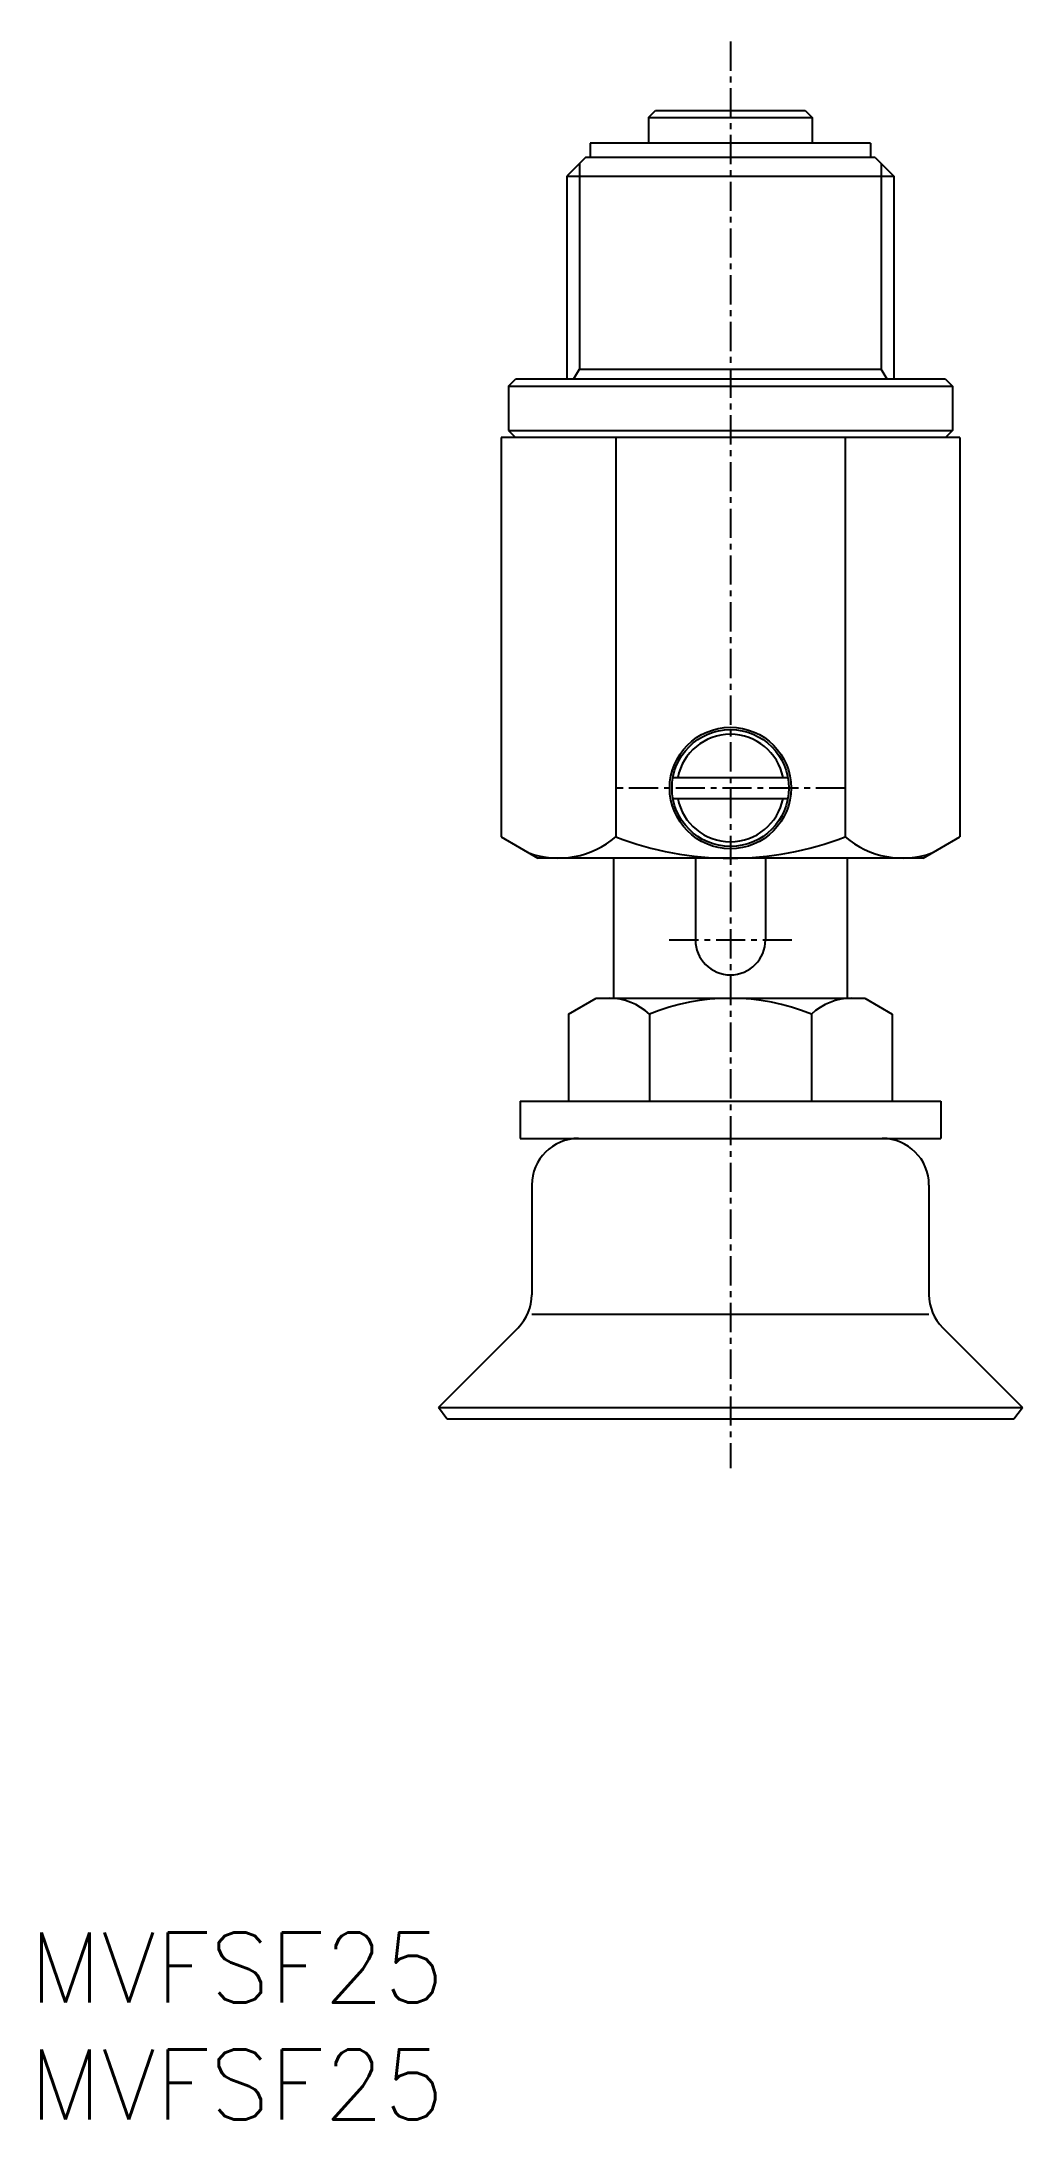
# Model space of a CAD drawing. Extents: x 0.5 to 42.5, y 0 to 89.
import ezdxf

# ---------------------------------------------------------------- set-up
doc = ezdxf.new("R2010")
doc.units = 0
doc.linetypes.add('CENTER', pattern=[2, 1.25, -0.25, 0.25, -0.25])
doc.layers.get('0').update_dxf_attribs({"linetype": 'CONTINUOUS'})
doc.layers.add('CENTER', color=1, linetype='CENTER')
doc.styles.get("Standard").update_dxf_attribs({"font": 'txt.shx'})

# ---------------------------------------------------------------- blocks, each defined once
blk = doc.blocks.new('*U18')
at = {"color": 7, "linetype": 'CONTINUOUS'}
blk.add_text('MVFSF25', height=3, dxfattribs=at).set_placement((0, 0))
blk = doc.blocks.new('*U19')
at = {"color": 7, "linetype": 'CONTINUOUS'}
blk.add_text('MVFSF25', height=3, dxfattribs=at).set_placement((0, 5))

msp = doc.modelspace()

# ---------------------------------------------------------------- linework, layer by layer
at = {"color": 7, "linetype": 'CONTINUOUS'}
for p, q in [((26.5, 85.7), (26.5, 84.60001)), ((26.5, 85.7), (33.5, 85.7)), ((26.50001, 85.70001), (26.8, 86)), ((26.79999, 86), (33.20001, 86)), ((33.2, 86), (33.5, 85.7)), ((33.5, 85.7), (33.5, 84.60001)), ((36, 84.59999), (24, 84.59999)), ((24, 84.59999), (24, 84)), ((36, 84.59999), (36, 84)), ((23.80001, 83.99999), (23, 83.19999)), ((23.5415, 83.7415), (23.5415, 74.93791)), ((36.20001, 84), (23.79999, 84)), ((36.19999, 83.99999), (37, 83.19999)), ((36.4585, 83.7415), (36.4585, 74.93791)), ((23, 83.2), (23, 74.5)), ((23, 83.2), (37, 83.2)), ((37, 83.2), (37, 74.5)), ((23.28868, 74.5), (23.54151, 74.9379)), ((23.54149, 74.9379), (36.45851, 74.9379)), ((36.71132, 74.49999), (36.45849, 74.9379)), ((20.5, 74.2), (20.79999, 74.5)), ((20.5, 74.2), (20.5, 72.3)), ((20.5, 74.2), (39.5, 74.2)), ((39.20001, 74.5), (20.79999, 74.5)), ((39.20001, 74.5), (39.5, 74.2)), ((39.5, 74.2), (39.5, 72.3)), ((20.5, 72.30001), (20.8, 72)), ((20.5, 72.3), (39.5, 72.3)), ((39.49999, 72.29999), (39.2, 71.99999)), ((39.81494, 72), (20.18506, 72)), ((20.18506, 72), (20.18506, 54.903534)), ((25.09253, 72), (25.09253, 54.903534)), ((34.90747, 72), (34.90747, 54.903534)), ((39.81494, 72), (39.81494, 54.903534)), ((27.54083, 57.450012), (32.45917, 57.450012)), ((27.54083, 56.550003), (32.45917, 56.550003)), ((20.18505, 54.903524), (21.75, 53.999998)), ((38.24999, 53.999989), (39.81495, 54.903522)), ((38.25, 54), (21.75, 54)), ((25, 54), (25, 48)), ((28.5, 54), (28.5, 50.5)), ((31.5, 54), (31.5, 50.5)), ((35, 54), (35, 48)), ((23.0718, 47.319773), (24.25001, 48.00001)), ((23.07181, 47.319763), (23.07181, 43.600006)), ((24.25, 48), (35.75, 48)), ((26.53589, 47.319763), (26.53589, 43.600006)), ((33.46411, 47.319763), (33.46411, 43.600006)), ((35.75002, 48.000011), (36.92822, 47.319775)), ((36.92819, 47.319763), (36.92819, 43.600006)), ((21, 43.600006), (39, 43.600006)), ((21, 43.600006), (21, 42)), ((39, 43.600006), (39, 42)), ((21, 42), (39, 42)), ((21.5, 40), (21.5, 35.308426)), ((38.5, 40), (38.5, 35.308426)), ((20.91421, 33.89421), (17.5, 30.480003)), ((21.5, 34.480003), (38.5, 34.480003)), ((39.08579, 33.89421), (42.5, 30.480003)), ((17.86171, 30), (17.5, 30.480003)), ((17.5, 30.480003), (42.5, 30.480003)), ((42.13829, 30), (42.5, 30.480003)), ((17.86171, 30), (42.13829, 30))]:
    msp.add_line(p, q, dxfattribs=at)
for radius in [2.6, 2.5]:
    msp.add_circle((30, 57), radius, dxfattribs=at)
for centre, radius, start, end in [((30, 57), 2.3, 11.282843, 168.71716), ((30, 57), 2.3, 191.28284, 348.71716), ((22.63879, 57.783615), 3.783614, 250.42988, 310.4299), ((30, 67.77916), 13.779165, 249.13594, 290.86407), ((37.36121, 57.783615), 3.783614, 229.5701, 289.57009), ((30, 50.5), 1.5, 180, 0), ((24.80383, 45.454758), 2.545235, 47.116718, 90), ((30, 38.839417), 9.160586, 67.780688, 112.21931), ((35.19617, 45.454758), 2.545235, 90, 132.88328), ((23.5, 40), 2, 90, 180), ((36.5, 40), 2, 0, 90), ((19.5, 35.308426), 2, 314.99999, 0), ((40.5, 35.308426), 2, 179.99999, 224.99999)]:
    msp.add_arc(centre, radius, start, end, dxfattribs=at)
at = {"layer": 'CENTER', "color": 1, "linetype": 'CENTER'}
for p, q in [((30, 88.95673), (30, 27.876846)), ((34.90747, 57), (25.09253, 57)), ((27.38535, 50.5), (32.81317, 50.5))]:
    msp.add_line(p, q, dxfattribs=at)

# ---------------------------------------------------------------- block references
at = {"color": 7, "linetype": 'CONTINUOUS'}
for name in ['*U19', '*U18']:
    msp.add_blockref(name, (0, 0), dxfattribs=at)

doc.saveas('drawing.dxf')
